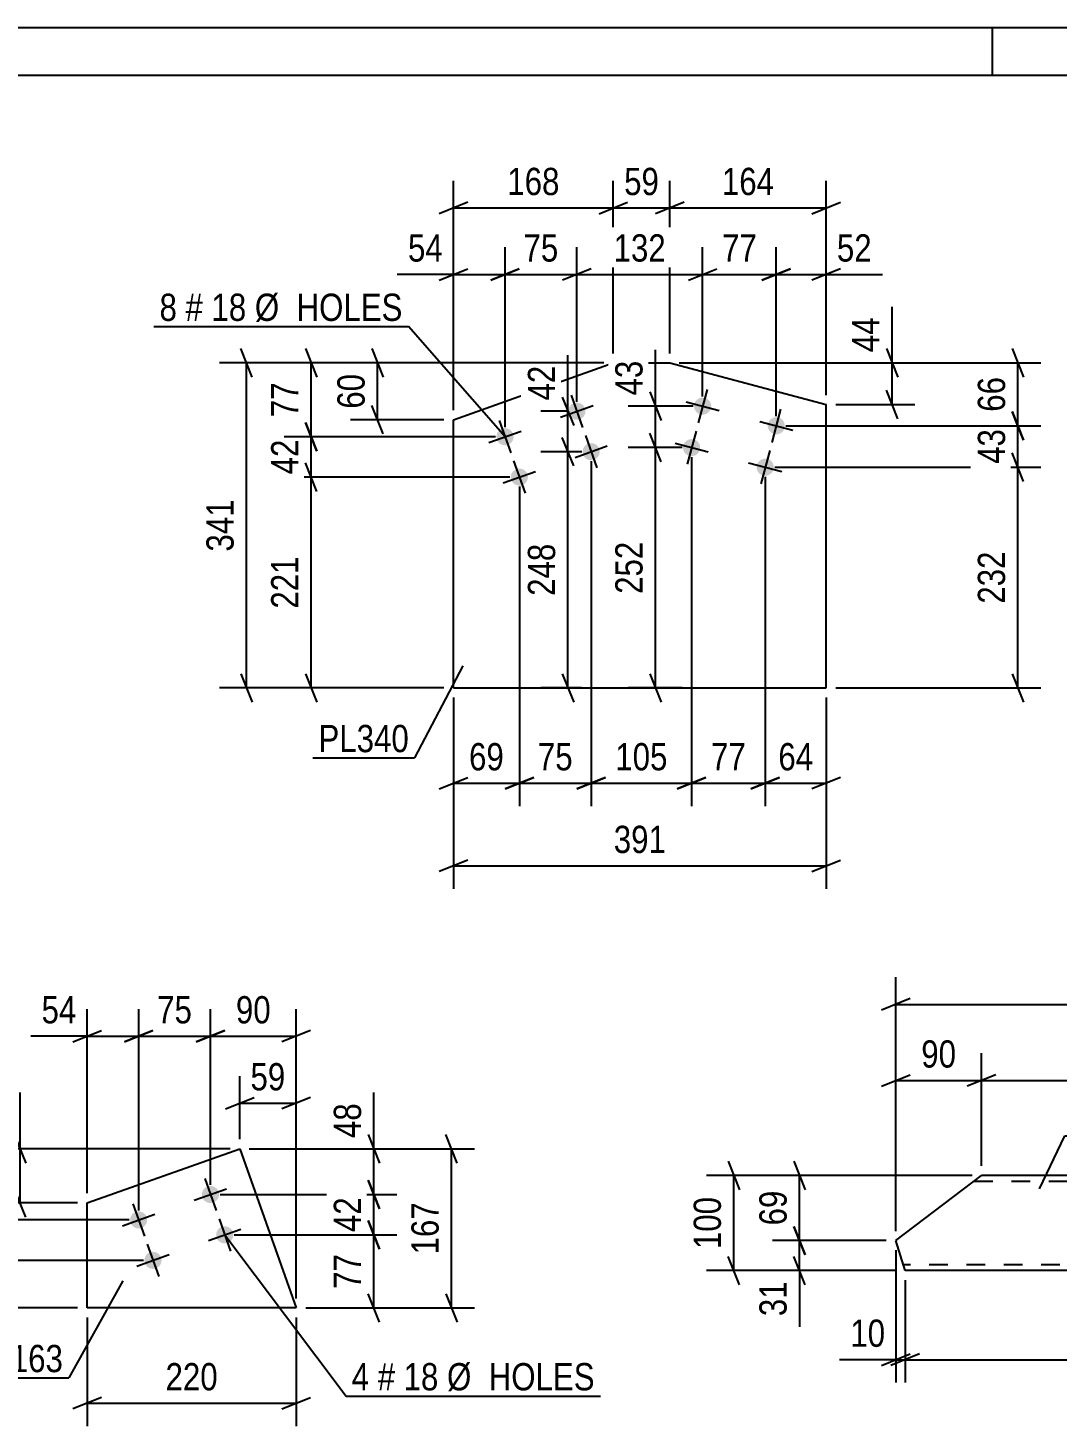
# Model space of a CAD drawing. Header units: millimetres. Extents: x 0 to 420, y 0 to 297.
# Drawn here: x 108.7 to 216.8, y 150.2 to 297 of the extents above; entities that cross this region are included whole.
import ezdxf

# ---------------------------------------------------------------- set-up
doc = ezdxf.new("R2010")
doc.units = ezdxf.units.MM
doc.linetypes.add('DXK_LINE_DOT2', pattern=[3.9198, 1.9599, -1.9599])
doc.styles.add('Arial Narrow', font='ARIALN.TTF', dxfattribs={"height": 0.2})

# ---------------------------------------------------------------- blocks, each defined once
blk = doc.blocks.new('Unknown-122569255-1133 - 8988')
at = {"color": 5, "linetype": 'Continuous'}
for p, q in [((420, 297), (0, 297)), ((210, 292), (210, 297)), ((415, 292), (5, 292))]:
    blk.add_line(p, q, dxfattribs=at)
blk = doc.blocks.new('Part-122569255-8410 - 8404')
at = {"color": 2, "linetype": 'Continuous'}
for p, q in [((199.85, 169.67), (208.84, 176.52)), ((228.84, 176.52), (208.84, 176.52)), ((256.96, 176.52), (228.94, 176.52)), ((257.94, 173.38), (256.96, 176.52)), ((248.94, 166.52), (257.94, 173.38)), ((200.83, 166.52), (199.85, 169.67)), ((228.84, 166.52), (200.83, 166.52)), ((248.94, 166.52), (228.94, 166.52))]:
    blk.add_line(p, q, dxfattribs=at)
at = {"color": 7, "linetype": 'DXK_LINE_DOT2'}
for p, q in [((208.06, 175.92), (228.84, 175.92)), ((228.94, 175.92), (257.14, 175.92)), ((228.84, 167.12), (200.64, 167.12)), ((249.73, 167.12), (228.94, 167.12))]:
    blk.add_line(p, q, dxfattribs=at)
blk = doc.blocks.new('Bolt-122569255-1710 - 1704')
at = {"linetype": 'Continuous'}
for points in [[(180.43, 257.06, -1), (178.69, 257.52, -1)], [(188.16, 255, -1), (186.42, 255.46, -1)], [(179.27, 252.71, -1), (177.53, 253.17, -1)], [(187, 250.65, -1), (185.26, 251.11, -1)]]:
    blk.add_hatch(color=1, dxfattribs=at).paths.add_polyline_path(points)
at = {"color": 1, "linetype": 'Continuous'}
for p, q in [((180.02, 259.03), (179.1, 255.55)), ((177.82, 257.75), (181.3, 256.83)), ((187.75, 256.97), (186.83, 253.49)), ((185.55, 255.69), (189.03, 254.77)), ((178.87, 254.68), (177.94, 251.2)), ((176.66, 253.4), (180.14, 252.48)), ((186.6, 252.62), (185.67, 249.14)), ((184.39, 251.35), (187.87, 250.42))]:
    blk.add_line(p, q, dxfattribs=at)
blk = doc.blocks.new('Bolt-122569255-1715 - 1704')
at = {"linetype": 'Continuous'}
for points in [[(167.2, 257.06, -1), (165.5, 256.45, -1)], [(159.66, 254.38, -1), (157.96, 253.78, -1)], [(168.7, 252.81, -1), (167.01, 252.21, -1)], [(161.16, 250.14, -1), (159.47, 249.54, -1)]]:
    blk.add_hatch(color=1, dxfattribs=at).paths.add_polyline_path(points)
at = {"color": 1, "linetype": 'Continuous'}
for p, q in [((165.75, 258.45), (166.95, 255.06)), ((164.65, 256.15), (168.05, 257.36)), ((158.21, 255.78), (159.41, 252.38)), ((157.12, 253.48), (160.51, 254.68)), ((167.25, 254.21), (168.46, 250.82)), ((166.16, 251.91), (169.55, 253.12)), ((159.71, 251.54), (160.92, 248.14)), ((158.62, 249.24), (162.01, 250.44))]:
    blk.add_line(p, q, dxfattribs=at)
blk = doc.blocks.new('Part-122569255-1730 - 1704')
at = {"color": 2, "linetype": 'Continuous'}
for p, q in [((153.4, 255.87), (170.18, 261.83)), ((170.18, 261.83), (176.11, 261.83)), ((176.11, 261.83), (192.54, 257.46)), ((192.54, 227.7), (192.54, 257.46)), ((153.4, 227.7), (153.4, 255.87)), ((153.4, 227.7), (192.54, 227.7))]:
    blk.add_line(p, q, dxfattribs=at)
blk = doc.blocks.new('Bolt-122569255-1256 - 1220')
at = {"linetype": 'Continuous'}
for points in [[(128.72, 174.82, -1), (127.03, 174.21, -1)], [(121.18, 172.14, -1), (119.49, 171.54, -1)], [(130.23, 170.58, -1), (128.53, 169.97, -1)], [(122.69, 167.9, -1), (120.99, 167.3, -1)]]:
    blk.add_hatch(color=1, dxfattribs=at).paths.add_polyline_path(points)
at = {"color": 1, "linetype": 'Continuous'}
for p, q in [((127.27, 176.21), (128.48, 172.82)), ((126.18, 173.91), (129.57, 175.12)), ((119.73, 173.54), (120.94, 170.14)), ((118.64, 171.24), (122.03, 172.44)), ((128.78, 171.97), (129.98, 168.58)), ((127.68, 169.67), (131.08, 170.88)), ((121.24, 169.3), (122.44, 165.9)), ((120.14, 167), (123.54, 168.2))]:
    blk.add_line(p, q, dxfattribs=at)
blk = doc.blocks.new('Part-122569255-1271 - 1220')
at = {"color": 2, "linetype": 'Continuous'}
for p, q in [((114.93, 173.64), (130.95, 179.32)), ((130.95, 179.32), (136.88, 162.6)), ((114.93, 162.6), (114.93, 173.64)), ((136.88, 162.6), (114.93, 162.6))]:
    blk.add_line(p, q, dxfattribs=at)
blk = doc.blocks.new('StraightDimension-122569255-8544 - 8404')
at = {"color": 7, "linetype": 'Continuous'}
for p, q in [((189.13, 178.02), (190.33, 175.02)), ((207.85, 176.52), (186.88, 176.52)), ((189.73, 169.67), (189.73, 176.52)), ((190.33, 168.17), (189.13, 171.17)), ((198.85, 169.67), (186.88, 169.67))]:
    blk.add_line(p, q, dxfattribs=at)
at = {"color": 0}
blk.add_wipeout([(188.98, 175.52), (184.78, 175.52), (184.78, 170.67), (188.98, 170.67)], dxfattribs=at)
at = {"color": 3, "style": 'Arial Narrow'}
blk.add_text('69', height=2.863, rotation=90.0002, dxfattribs=at).set_placement((188.38, 171.27))
blk = doc.blocks.new('StraightDimension-122569255-8431 - 8404')
at = {"color": 7, "linetype": 'Continuous'}
for p, q in [((208.85, 177.52), (208.85, 189.34)), ((256.96, 177.52), (256.96, 189.34)), ((210.35, 187.09), (207.35, 185.89)), ((208.85, 186.49), (256.96, 186.49)), ((255.46, 185.89), (258.46, 187.09))]:
    blk.add_line(p, q, dxfattribs=at)
at = {"color": 0}
blk.add_wipeout([(237.16, 187.24), (237.16, 191.44), (228.65, 191.44), (228.65, 187.24)], dxfattribs=at)
at = {"color": 3, "style": 'Arial Narrow'}
blk.add_text('3083', height=2.863, dxfattribs=at).set_placement((229.25, 187.84))
blk = doc.blocks.new('StraightDimension-122569255-8501 - 8404')
at = {"color": 7, "linetype": 'Continuous'}
for p, q in [((200.83, 165.52), (200.83, 154.77)), ((248.94, 165.52), (248.94, 154.77)), ((202.33, 157.77), (199.33, 156.57)), ((200.83, 157.17), (248.94, 157.17)), ((247.44, 156.57), (250.44, 157.77))]:
    blk.add_line(p, q, dxfattribs=at)
at = {"color": 0}
blk.add_wipeout([(229.14, 157.92), (229.14, 162.12), (220.63, 162.12), (220.63, 157.92)], dxfattribs=at)
at = {"color": 3, "style": 'Arial Narrow'}
blk.add_text('3083', height=2.863, dxfattribs=at).set_placement((221.23, 158.52))
blk = doc.blocks.new('StraightDimension-122569255-8473 - 8404')
at = {"color": 7, "linetype": 'Continuous'}
for p, q in [((199.85, 170.67), (199.85, 197.33)), ((257.94, 174.38), (257.94, 197.33)), ((201.35, 195.08), (198.35, 193.88)), ((199.85, 194.48), (257.94, 194.48)), ((256.44, 193.88), (259.44, 195.08))]:
    blk.add_line(p, q, dxfattribs=at)
at = {"color": 0}
blk.add_wipeout([(233.15, 195.23), (233.15, 199.43), (224.64, 199.43), (224.64, 195.23)], dxfattribs=at)
at = {"color": 3, "style": 'Arial Narrow'}
blk.add_text('3183', height=2.863, dxfattribs=at).set_placement((225.24, 195.83))
blk = doc.blocks.new('StraightDimension-122569255-8413 - 8404')
at = {"color": 7, "linetype": 'Continuous'}
for p, q in [((199.85, 170.67), (199.85, 189.34)), ((208.85, 177.52), (208.85, 189.34)), ((198.35, 185.89), (201.35, 187.09)), ((199.85, 186.49), (208.85, 186.49)), ((210.35, 187.09), (207.35, 185.89))]:
    blk.add_line(p, q, dxfattribs=at)
at = {"color": 0}
blk.add_wipeout([(206.78, 187.24), (206.78, 191.44), (201.92, 191.44), (201.92, 187.24)], dxfattribs=at)
at = {"color": 3, "style": 'Arial Narrow'}
blk.add_text('90', height=2.863, dxfattribs=at).set_placement((202.52, 187.84))
blk = doc.blocks.new('StraightDimension-122569255-8484 - 8404')
at = {"color": 7, "linetype": 'Continuous'}
for p, q in [((199.85, 168.67), (199.85, 154.77)), ((200.83, 165.52), (200.83, 154.77)), ((199.85, 157.17), (193.94, 157.17)), ((199.85, 157.17), (193.94, 157.17)), ((198.35, 156.57), (201.35, 157.77)), ((202.33, 157.77), (199.33, 156.57)), ((199.85, 157.17), (200.83, 157.17))]:
    blk.add_line(p, q, dxfattribs=at)
at = {"color": 0}
blk.add_wipeout([(199.32, 157.92), (199.32, 162.12), (194.47, 162.12), (194.47, 157.92)], dxfattribs=at)
at = {"color": 3, "style": 'Arial Narrow'}
blk.add_text('10', height=2.863, dxfattribs=at).set_placement((195.07, 158.52))
blk = doc.blocks.new('StraightDimension-122569255-8568 - 8404')
at = {"color": 7, "linetype": 'Continuous'}
for p, q in [((189.13, 171.17), (190.33, 168.17)), ((198.85, 169.67), (186.88, 169.67)), ((189.73, 166.52), (189.73, 169.67)), ((190.33, 165.02), (189.13, 168.02)), ((199.83, 166.52), (186.88, 166.52)), ((189.73, 166.52), (189.73, 160.62)), ((189.73, 166.52), (189.73, 160.62))]:
    blk.add_line(p, q, dxfattribs=at)
at = {"color": 0}
blk.add_wipeout([(188.98, 166), (184.78, 166), (184.78, 161.14), (188.98, 161.14)], dxfattribs=at)
at = {"color": 3, "style": 'Arial Narrow'}
blk.add_text('31', height=2.863, rotation=90.0002, dxfattribs=at).set_placement((188.38, 161.74))
blk = doc.blocks.new('StraightDimension-122569255-8642 - 8404')
at = {"color": 7, "linetype": 'Continuous'}
for p, q in [((182.23, 178.02), (183.43, 175.02)), ((207.85, 176.52), (179.98, 176.52)), ((182.83, 166.52), (182.83, 176.52)), ((183.43, 165.02), (182.23, 168.02)), ((199.83, 166.52), (179.98, 166.52))]:
    blk.add_line(p, q, dxfattribs=at)
at = {"color": 0}
blk.add_wipeout([(182.08, 174.86), (177.88, 174.86), (177.88, 168.18), (182.08, 168.18)], dxfattribs=at)
at = {"color": 3, "style": 'Arial Narrow'}
blk.add_text('100', height=2.863, rotation=90.0002, dxfattribs=at).set_placement((181.48, 168.78))
blk = doc.blocks.new('StraightDimension-122569255-1742 - 1704')
at = {"color": 7, "linetype": 'Continuous'}
for p, q in [((175.2, 251.44), (174, 254.44)), ((177.4, 252.94), (171.75, 252.94)), ((174.6, 227.7), (174.6, 252.94)), ((174, 229.2), (175.2, 226.2)), ((177.4, 227.7), (171.75, 227.7))]:
    blk.add_line(p, q, dxfattribs=at)
at = {"color": 0}
blk.add_wipeout([(173.85, 243.66), (169.65, 243.66), (169.65, 236.98), (173.85, 236.98)], dxfattribs=at)
at = {"color": 3, "style": 'Arial Narrow'}
blk.add_text('252', height=2.863, rotation=90.0002, dxfattribs=at).set_placement((173.25, 237.58))
blk = doc.blocks.new('StraightDimension-122569255-1790 - 1704')
at = {"color": 7, "linetype": 'Continuous'}
for p, q in [((170.18, 262.83), (170.18, 280.95)), ((176.11, 262.83), (176.11, 280.95)), ((168.68, 277.5), (171.68, 278.7)), ((170.18, 278.1), (176.11, 278.1)), ((177.61, 278.7), (174.61, 277.5))]:
    blk.add_line(p, q, dxfattribs=at)
at = {"color": 0}
blk.add_wipeout([(175.58, 278.85), (175.58, 283.05), (170.72, 283.05), (170.72, 278.85)], dxfattribs=at)
at = {"color": 3, "style": 'Arial Narrow'}
blk.add_text('59', height=2.863, dxfattribs=at).set_placement((171.32, 279.45))
blk = doc.blocks.new('StraightDimension-122569255-1908 - 1704')
at = {"color": 7, "linetype": 'Continuous'}
for p, q in [((160.32, 248.84), (160.32, 215.3)), ((153.4, 226.7), (153.4, 215.3)), ((151.9, 217.1), (154.9, 218.3)), ((153.4, 217.7), (160.32, 217.7)), ((161.82, 218.3), (158.82, 217.1))]:
    blk.add_line(p, q, dxfattribs=at)
at = {"color": 0}
blk.add_wipeout([(159.29, 218.45), (159.29, 222.65), (154.43, 222.65), (154.43, 218.45)], dxfattribs=at)
at = {"color": 3, "style": 'Arial Narrow'}
blk.add_text('69', height=2.863, dxfattribs=at).set_placement((155.03, 219.05))
blk = doc.blocks.new('StraightDimension-122569255-1844 - 1704')
at = {"color": 7, "linetype": 'Continuous'}
for p, q in [((158.81, 255.08), (158.81, 273.97)), ((166.35, 257.75), (166.35, 273.97)), ((157.31, 270.52), (160.31, 271.72)), ((167.85, 271.72), (164.85, 270.52)), ((158.81, 271.12), (166.35, 271.12))]:
    blk.add_line(p, q, dxfattribs=at)
at = {"color": 0}
blk.add_wipeout([(165.01, 271.87), (165.01, 276.07), (160.15, 276.07), (160.15, 271.87)], dxfattribs=at)
at = {"color": 3, "style": 'Arial Narrow'}
blk.add_text('75', height=2.863, dxfattribs=at).set_placement((160.75, 272.47))
blk = doc.blocks.new('StraightDimension-122569255-1756 - 1704')
at = {"color": 7, "linetype": 'Continuous'}
for p, q in [((166.02, 251.01), (164.82, 254.01)), ((166.86, 252.51), (162.57, 252.51)), ((165.42, 227.7), (165.42, 252.51)), ((164.82, 229.2), (166.02, 226.2)), ((166.85, 227.7), (162.57, 227.7))]:
    blk.add_line(p, q, dxfattribs=at)
at = {"color": 0}
blk.add_wipeout([(164.67, 243.45), (160.47, 243.45), (160.47, 236.77), (164.67, 236.77)], dxfattribs=at)
at = {"color": 3, "style": 'Arial Narrow'}
blk.add_text('248', height=2.863, rotation=90.0002, dxfattribs=at).set_placement((164.07, 237.37))
blk = doc.blocks.new('StraightDimension-122569255-1732 - 1704')
at = {"color": 7, "linetype": 'Continuous'}
for p, q in [((174.6, 257.29), (174.6, 263.19)), ((174.6, 257.29), (174.6, 263.19)), ((174, 258.79), (175.2, 255.79)), ((178.56, 257.29), (171.75, 257.29)), ((174.6, 252.94), (174.6, 257.29)), ((175.2, 251.44), (174, 254.44)), ((177.4, 252.94), (171.75, 252.94))]:
    blk.add_line(p, q, dxfattribs=at)
at = {"color": 0}
blk.add_wipeout([(173.85, 262.67), (169.65, 262.67), (169.65, 257.81), (173.85, 257.81)], dxfattribs=at)
at = {"color": 3, "style": 'Arial Narrow'}
blk.add_text('43', height=2.863, rotation=90.0002, dxfattribs=at).set_placement((173.25, 258.41))
blk = doc.blocks.new('StraightDimension-122569255-1769 - 1704')
at = {"color": 7, "linetype": 'Continuous'}
for p, q in [((165.42, 256.75), (165.42, 262.66)), ((165.42, 256.75), (165.42, 262.66)), ((164.82, 258.25), (166.02, 255.25)), ((165.35, 256.75), (162.57, 256.75)), ((165.42, 252.51), (165.42, 256.75)), ((166.02, 251.01), (164.82, 254.01)), ((166.86, 252.51), (162.57, 252.51))]:
    blk.add_line(p, q, dxfattribs=at)
at = {"color": 0}
blk.add_wipeout([(164.67, 262.14), (160.47, 262.14), (160.47, 257.28), (164.67, 257.28)], dxfattribs=at)
at = {"color": 3, "style": 'Arial Narrow'}
blk.add_text('42', height=2.863, rotation=90.0002, dxfattribs=at).set_placement((164.07, 257.88))
blk = doc.blocks.new('StraightDimension-122569255-1780 - 1704')
at = {"color": 7, "linetype": 'Continuous'}
for p, q in [((176.11, 262.83), (176.11, 280.95)), ((192.54, 258.46), (192.54, 280.95)), ((177.61, 278.7), (174.61, 277.5)), ((176.11, 278.1), (192.54, 278.1)), ((191.04, 277.5), (194.04, 278.7))]:
    blk.add_line(p, q, dxfattribs=at)
at = {"color": 0}
blk.add_wipeout([(187.67, 278.85), (187.67, 283.05), (180.98, 283.05), (180.98, 278.85)], dxfattribs=at)
at = {"color": 3, "style": 'Arial Narrow'}
blk.add_text('164', height=2.863, dxfattribs=at).set_placement((181.58, 279.45))
blk = doc.blocks.new('StraightDimension-122569255-1864 - 1704')
at = {"color": 7, "linetype": 'Continuous'}
for p, q in [((179.56, 258.29), (179.56, 273.97)), ((187.29, 256.23), (187.29, 273.97)), ((178.06, 270.52), (181.06, 271.72)), ((188.79, 271.72), (185.79, 270.52)), ((179.56, 271.12), (187.29, 271.12))]:
    blk.add_line(p, q, dxfattribs=at)
at = {"color": 0}
blk.add_wipeout([(185.85, 271.87), (185.85, 276.07), (181, 276.07), (181, 271.87)], dxfattribs=at)
at = {"color": 3, "style": 'Arial Narrow'}
blk.add_text('77', height=2.863, dxfattribs=at).set_placement((181.6, 272.47))
blk = doc.blocks.new('StraightDimension-122569255-1800 - 1704')
at = {"color": 7, "linetype": 'Continuous'}
for p, q in [((153.4, 256.87), (153.4, 280.95)), ((170.18, 262.83), (170.18, 280.95)), ((154.9, 278.7), (151.9, 277.5)), ((153.4, 278.1), (170.18, 278.1)), ((168.68, 277.5), (171.68, 278.7))]:
    blk.add_line(p, q, dxfattribs=at)
at = {"color": 0}
blk.add_wipeout([(165.13, 278.85), (165.13, 283.05), (158.45, 283.05), (158.45, 278.85)], dxfattribs=at)
at = {"color": 3, "style": 'Arial Narrow'}
blk.add_text('168', height=2.863, dxfattribs=at).set_placement((159.05, 279.45))
blk = doc.blocks.new('StraightDimension-122569255-1811 - 1704')
at = {"color": 7, "linetype": 'Continuous'}
for p, q in [((153.4, 226.7), (153.4, 206.62)), ((192.54, 226.7), (192.54, 206.62)), ((154.9, 209.62), (151.9, 208.42)), ((153.4, 209.02), (192.54, 209.02)), ((191.04, 208.42), (194.04, 209.62))]:
    blk.add_line(p, q, dxfattribs=at)
at = {"color": 0}
blk.add_wipeout([(176.31, 209.77), (176.31, 213.97), (169.63, 213.97), (169.63, 209.77)], dxfattribs=at)
at = {"color": 3, "style": 'Arial Narrow'}
blk.add_text('391', height=2.863, dxfattribs=at).set_placement((170.23, 210.37))
blk = doc.blocks.new('StraightDimension-122569255-1816 - 1704')
at = {"color": 7, "linetype": 'Continuous'}
for p, q in [((199.46, 261.83), (199.46, 267.73)), ((199.46, 261.83), (199.46, 267.73)), ((198.86, 263.33), (200.06, 260.33)), ((177.11, 261.83), (201.86, 261.83)), ((199.46, 257.46), (199.46, 261.83)), ((200.06, 255.96), (198.86, 258.96)), ((193.54, 257.46), (201.86, 257.46))]:
    blk.add_line(p, q, dxfattribs=at)
at = {"color": 0}
blk.add_wipeout([(198.71, 267.21), (194.51, 267.21), (194.51, 262.35), (198.71, 262.35)], dxfattribs=at)
at = {"color": 3, "style": 'Arial Narrow'}
blk.add_text('44', height=2.863, rotation=90.0002, dxfattribs=at).set_placement((198.11, 262.95))
blk = doc.blocks.new('StraightDimension-122569255-1825 - 1704')
at = {"color": 7, "linetype": 'Continuous'}
for p, q in [((144.82, 263.33), (146.02, 260.33)), ((169.18, 261.83), (142.57, 261.83)), ((145.42, 255.87), (145.42, 261.83)), ((146.02, 254.37), (144.82, 257.37)), ((152.4, 255.87), (142.57, 255.87))]:
    blk.add_line(p, q, dxfattribs=at)
at = {"color": 0}
blk.add_wipeout([(144.67, 261.28), (140.47, 261.28), (140.47, 256.42), (144.67, 256.42)], dxfattribs=at)
at = {"color": 3, "style": 'Arial Narrow'}
blk.add_text('60', height=2.863, rotation=90.0002, dxfattribs=at).set_placement((144.07, 257.02))
blk = doc.blocks.new('StraightDimension-122569255-1834 - 1704')
at = {"color": 7, "linetype": 'Continuous'}
for p, q in [((153.4, 256.87), (153.4, 273.97)), ((158.81, 255.08), (158.81, 273.97)), ((151.9, 270.52), (154.9, 271.72)), ((160.31, 271.72), (157.31, 270.52)), ((153.4, 271.12), (147.49, 271.12)), ((153.4, 271.12), (147.49, 271.12)), ((153.4, 271.12), (158.81, 271.12))]:
    blk.add_line(p, q, dxfattribs=at)
at = {"color": 0}
blk.add_wipeout([(152.88, 271.87), (152.88, 276.07), (148.02, 276.07), (148.02, 271.87)], dxfattribs=at)
at = {"color": 3, "style": 'Arial Narrow'}
blk.add_text('54', height=2.863, dxfattribs=at).set_placement((148.62, 272.47))
blk = doc.blocks.new('StraightDimension-122569255-1854 - 1704')
at = {"color": 7, "linetype": 'Continuous'}
for p, q in [((166.35, 257.75), (166.35, 273.97)), ((179.56, 258.29), (179.56, 273.97)), ((167.85, 271.72), (164.85, 270.52)), ((178.06, 270.52), (181.06, 271.72)), ((166.35, 271.12), (179.56, 271.12))]:
    blk.add_line(p, q, dxfattribs=at)
at = {"color": 0}
blk.add_wipeout([(176.3, 271.87), (176.3, 276.07), (169.61, 276.07), (169.61, 271.87)], dxfattribs=at)
at = {"color": 3, "style": 'Arial Narrow'}
blk.add_text('132', height=2.863, dxfattribs=at).set_placement((170.21, 272.47))
blk = doc.blocks.new('StraightDimension-122569255-1938 - 1704')
at = {"color": 7, "linetype": 'Continuous'}
for p, q in [((186.13, 249.88), (186.13, 215.3)), ((192.54, 226.7), (192.54, 215.3)), ((184.63, 217.1), (187.63, 218.3)), ((186.13, 217.7), (192.54, 217.7)), ((194.04, 218.3), (191.04, 217.1))]:
    blk.add_line(p, q, dxfattribs=at)
at = {"color": 0}
blk.add_wipeout([(191.77, 218.45), (191.77, 222.65), (186.91, 222.65), (186.91, 218.45)], dxfattribs=at)
at = {"color": 3, "style": 'Arial Narrow'}
blk.add_text('64', height=2.863, dxfattribs=at).set_placement((187.51, 219.05))
blk = doc.blocks.new('StraightDimension-122569255-1874 - 1704')
at = {"color": 7, "linetype": 'Continuous'}
for p, q in [((187.29, 256.23), (187.29, 273.97)), ((192.54, 258.46), (192.54, 273.97)), ((185.79, 270.52), (188.79, 271.72)), ((194.04, 271.72), (191.04, 270.52)), ((187.29, 271.12), (192.54, 271.12)), ((192.54, 271.12), (198.45, 271.12)), ((192.54, 271.12), (198.45, 271.12))]:
    blk.add_line(p, q, dxfattribs=at)
at = {"color": 0}
blk.add_wipeout([(197.92, 271.87), (197.92, 276.07), (193.06, 276.07), (193.06, 271.87)], dxfattribs=at)
at = {"color": 3, "style": 'Arial Narrow'}
blk.add_text('52', height=2.863, dxfattribs=at).set_placement((193.66, 272.47))
blk = doc.blocks.new('StraightDimension-122569255-1885 - 1704')
at = {"color": 7, "linetype": 'Continuous'}
for p, q in [((139.06, 248.34), (137.86, 251.34)), ((159.32, 249.84), (135.61, 249.84)), ((138.46, 227.7), (138.46, 249.84)), ((137.86, 229.2), (139.06, 226.2)), ((152.4, 227.7), (135.61, 227.7))]:
    blk.add_line(p, q, dxfattribs=at)
at = {"color": 0}
blk.add_wipeout([(137.71, 242.11), (133.51, 242.11), (133.51, 235.43), (137.71, 235.43)], dxfattribs=at)
at = {"color": 3, "style": 'Arial Narrow'}
blk.add_text('221', height=2.863, rotation=90.0002, dxfattribs=at).set_placement((137.11, 236.03))
blk = doc.blocks.new('StraightDimension-122569255-1891 - 1704')
at = {"color": 7, "linetype": 'Continuous'}
for p, q in [((137.86, 255.58), (139.06, 252.58)), ((157.81, 254.08), (135.61, 254.08)), ((138.46, 249.84), (138.46, 254.08)), ((139.06, 248.34), (137.86, 251.34)), ((159.32, 249.84), (135.61, 249.84))]:
    blk.add_line(p, q, dxfattribs=at)
at = {"color": 0}
blk.add_wipeout([(137.71, 254.39), (133.51, 254.39), (133.51, 249.53), (137.71, 249.53)], dxfattribs=at)
at = {"color": 3, "style": 'Arial Narrow'}
blk.add_text('42', height=2.863, rotation=90.0002, dxfattribs=at).set_placement((137.11, 250.13))
blk = doc.blocks.new('StraightDimension-122569255-1899 - 1704')
at = {"color": 7, "linetype": 'Continuous'}
for p, q in [((137.86, 263.33), (139.06, 260.33)), ((169.18, 261.83), (135.61, 261.83)), ((138.46, 254.08), (138.46, 261.83)), ((139.06, 252.58), (137.86, 255.58)), ((157.81, 254.08), (135.61, 254.08))]:
    blk.add_line(p, q, dxfattribs=at)
at = {"color": 0}
blk.add_wipeout([(137.71, 260.38), (133.51, 260.38), (133.51, 255.53), (137.71, 255.53)], dxfattribs=at)
at = {"color": 3, "style": 'Arial Narrow'}
blk.add_text('77', height=2.863, rotation=90.0002, dxfattribs=at).set_placement((137.11, 256.13))
blk = doc.blocks.new('StraightDimension-122569255-1914 - 1704')
at = {"color": 7, "linetype": 'Continuous'}
for p, q in [((167.86, 251.51), (167.86, 215.3)), ((160.32, 248.84), (160.32, 215.3)), ((158.82, 217.1), (161.82, 218.3)), ((160.32, 217.7), (167.86, 217.7)), ((169.36, 218.3), (166.36, 217.1))]:
    blk.add_line(p, q, dxfattribs=at)
at = {"color": 0}
blk.add_wipeout([(166.51, 218.45), (166.51, 222.65), (161.66, 222.65), (161.66, 218.45)], dxfattribs=at)
at = {"color": 3, "style": 'Arial Narrow'}
blk.add_text('75', height=2.863, dxfattribs=at).set_placement((162.26, 219.05))
blk = doc.blocks.new('StraightDimension-122569255-1922 - 1704')
at = {"color": 7, "linetype": 'Continuous'}
for p, q in [((167.86, 251.51), (167.86, 215.3)), ((178.4, 251.94), (178.4, 215.3)), ((166.36, 217.1), (169.36, 218.3)), ((167.86, 217.7), (178.4, 217.7)), ((179.9, 218.3), (176.9, 217.1))]:
    blk.add_line(p, q, dxfattribs=at)
at = {"color": 0}
blk.add_wipeout([(176.47, 218.45), (176.47, 222.65), (169.79, 222.65), (169.79, 218.45)], dxfattribs=at)
at = {"color": 3, "style": 'Arial Narrow'}
blk.add_text('105', height=2.863, dxfattribs=at).set_placement((170.39, 219.05))
blk = doc.blocks.new('StraightDimension-122569255-1930 - 1704')
at = {"color": 7, "linetype": 'Continuous'}
for p, q in [((178.4, 251.94), (178.4, 215.3)), ((186.13, 249.88), (186.13, 215.3)), ((176.9, 217.1), (179.9, 218.3)), ((178.4, 217.7), (186.13, 217.7)), ((187.63, 218.3), (184.63, 217.1))]:
    blk.add_line(p, q, dxfattribs=at)
at = {"color": 0}
blk.add_wipeout([(184.7, 218.45), (184.7, 222.65), (179.84, 222.65), (179.84, 218.45)], dxfattribs=at)
at = {"color": 3, "style": 'Arial Narrow'}
blk.add_text('77', height=2.863, dxfattribs=at).set_placement((180.44, 219.05))
blk = doc.blocks.new('StraightDimension-122569255-1945 - 1704')
at = {"color": 7, "linetype": 'Continuous'}
for p, q in [((132.26, 260.33), (131.06, 263.33)), ((169.18, 261.83), (128.81, 261.83)), ((131.66, 227.7), (131.66, 261.83)), ((131.06, 229.2), (132.26, 226.2)), ((152.4, 227.7), (128.81, 227.7))]:
    blk.add_line(p, q, dxfattribs=at)
at = {"color": 0}
blk.add_wipeout([(130.91, 248.11), (126.71, 248.11), (126.71, 241.42), (130.91, 241.42)], dxfattribs=at)
at = {"color": 3, "style": 'Arial Narrow'}
blk.add_text('341', height=2.863, rotation=90.0002, dxfattribs=at).set_placement((130.31, 242.02))
blk = doc.blocks.new('StraightDimension-122569255-1952 - 1704')
at = {"color": 7, "linetype": 'Continuous'}
for p, q in [((213.27, 249.38), (212.07, 252.38)), ((187.13, 250.88), (215.07, 250.88)), ((212.67, 227.7), (212.67, 250.88)), ((212.07, 229.2), (213.27, 226.2)), ((193.54, 227.7), (215.07, 227.7))]:
    blk.add_line(p, q, dxfattribs=at)
at = {"color": 0}
blk.add_wipeout([(211.92, 242.63), (207.72, 242.63), (207.72, 235.95), (211.92, 235.95)], dxfattribs=at)
at = {"color": 3, "style": 'Arial Narrow'}
blk.add_text('232', height=2.863, rotation=90.0002, dxfattribs=at).set_placement((211.32, 236.55))
blk = doc.blocks.new('StraightDimension-122569255-1958 - 1704')
at = {"color": 7, "linetype": 'Continuous'}
for p, q in [((212.07, 256.73), (213.27, 253.73)), ((188.29, 255.23), (215.07, 255.23)), ((212.67, 250.88), (212.67, 255.23)), ((213.27, 249.38), (212.07, 252.38)), ((187.13, 250.88), (215.07, 250.88))]:
    blk.add_line(p, q, dxfattribs=at)
at = {"color": 0}
blk.add_wipeout([(211.92, 255.49), (207.72, 255.49), (207.72, 250.63), (211.92, 250.63)], dxfattribs=at)
at = {"color": 3, "style": 'Arial Narrow'}
blk.add_text('43', height=2.863, rotation=90.0002, dxfattribs=at).set_placement((211.32, 251.23))
blk = doc.blocks.new('StraightDimension-122569255-1966 - 1704')
at = {"color": 7, "linetype": 'Continuous'}
for p, q in [((212.07, 263.33), (213.27, 260.33)), ((177.11, 261.83), (215.07, 261.83)), ((212.67, 255.23), (212.67, 261.83)), ((213.27, 253.73), (212.07, 256.73)), ((188.29, 255.23), (215.07, 255.23))]:
    blk.add_line(p, q, dxfattribs=at)
at = {"color": 0}
blk.add_wipeout([(211.92, 260.96), (207.72, 260.96), (207.72, 256.1), (211.92, 256.1)], dxfattribs=at)
at = {"color": 3, "style": 'Arial Narrow'}
blk.add_text('66', height=2.863, rotation=90.0002, dxfattribs=at).set_placement((211.32, 256.7))
blk = doc.blocks.new('StraightDimension-122569255-1285 - 1220')
at = {"color": 7, "linetype": 'Continuous'}
for p, q in [((145.04, 179.32), (145.04, 185.22)), ((145.04, 179.32), (145.04, 185.22)), ((144.44, 180.82), (145.64, 177.82)), ((131.95, 179.32), (147.44, 179.32)), ((145.04, 174.52), (145.04, 179.32)), ((145.64, 173.02), (144.44, 176.02)), ((128.88, 174.52), (147.44, 174.52))]:
    blk.add_line(p, q, dxfattribs=at)
at = {"color": 0}
blk.add_wipeout([(144.29, 184.7), (140.09, 184.7), (140.09, 179.84), (144.29, 179.84)], dxfattribs=at)
at = {"color": 3, "style": 'Arial Narrow'}
blk.add_text('48', height=2.863, rotation=90.0002, dxfattribs=at).set_placement((143.69, 180.44))
blk = doc.blocks.new('StraightDimension-122569255-1364 - 1220')
at = {"color": 7, "linetype": 'Continuous'}
for p, q in [((153.79, 177.82), (152.59, 180.82)), ((131.95, 179.32), (155.59, 179.32)), ((153.19, 162.6), (153.19, 179.32)), ((152.59, 164.1), (153.79, 161.1)), ((137.88, 162.6), (155.59, 162.6))]:
    blk.add_line(p, q, dxfattribs=at)
at = {"color": 0}
blk.add_wipeout([(152.44, 174.3), (148.24, 174.3), (148.24, 167.62), (152.44, 167.62)], dxfattribs=at)
at = {"color": 3, "style": 'Arial Narrow'}
blk.add_text('167', height=2.863, rotation=90.0002, dxfattribs=at).set_placement((151.84, 168.22))
blk = doc.blocks.new('StraightDimension-122569255-1300 - 1220')
at = {"color": 7, "linetype": 'Continuous'}
for p, q in [((144.44, 176.02), (145.64, 173.02)), ((128.88, 174.52), (147.44, 174.52)), ((145.04, 170.27), (145.04, 174.52)), ((145.64, 168.77), (144.44, 171.77)), ((130.38, 170.27), (147.44, 170.27))]:
    blk.add_line(p, q, dxfattribs=at)
at = {"color": 0}
blk.add_wipeout([(144.29, 174.82), (140.09, 174.82), (140.09, 169.97), (144.29, 169.97)], dxfattribs=at)
at = {"color": 3, "style": 'Arial Narrow'}
blk.add_text('42', height=2.863, rotation=90.0002, dxfattribs=at).set_placement((143.69, 170.57))
blk = doc.blocks.new('StraightDimension-122569255-1380 - 1220')
at = {"color": 7, "linetype": 'Continuous'}
for p, q in [((114.93, 161.6), (114.93, 150.2)), ((136.88, 161.6), (136.88, 150.2)), ((116.43, 153.2), (113.43, 152)), ((135.38, 152), (138.38, 153.2)), ((114.93, 152.6), (136.88, 152.6))]:
    blk.add_line(p, q, dxfattribs=at)
at = {"color": 0}
blk.add_wipeout([(129.24, 153.35), (129.24, 157.55), (122.56, 157.55), (122.56, 153.35)], dxfattribs=at)
at = {"color": 3, "style": 'Arial Narrow'}
blk.add_text('220', height=2.863, dxfattribs=at).set_placement((123.16, 153.95))
blk = doc.blocks.new('StraightDimension-122569255-1273 - 1220')
at = {"color": 7, "linetype": 'Continuous'}
for p, q in [((144.44, 171.77), (145.64, 168.77)), ((130.38, 170.27), (147.44, 170.27)), ((145.04, 162.6), (145.04, 170.27)), ((145.64, 161.1), (144.44, 164.1)), ((137.88, 162.6), (147.44, 162.6))]:
    blk.add_line(p, q, dxfattribs=at)
at = {"color": 0}
blk.add_wipeout([(144.29, 168.87), (140.09, 168.87), (140.09, 164.01), (144.29, 164.01)], dxfattribs=at)
at = {"color": 3, "style": 'Arial Narrow'}
blk.add_text('77', height=2.863, rotation=90.0002, dxfattribs=at).set_placement((143.69, 164.61))
blk = doc.blocks.new('StraightDimension-122569255-1310 - 1220')
at = {"color": 7, "linetype": 'Continuous'}
for p, q in [((98.17, 169.1), (99.37, 166.1)), ((120.84, 167.6), (95.92, 167.6)), ((98.77, 162.6), (98.77, 167.6)), ((99.37, 161.1), (98.17, 164.1)), ((113.93, 162.6), (95.92, 162.6)), ((98.77, 162.6), (98.77, 156.7)), ((98.77, 162.6), (98.77, 156.7))]:
    blk.add_line(p, q, dxfattribs=at)
at = {"color": 0}
blk.add_wipeout([(98.02, 162.08), (93.82, 162.08), (93.82, 157.22), (98.02, 157.22)], dxfattribs=at)
at = {"color": 3, "style": 'Arial Narrow'}
blk.add_text('50', height=2.863, rotation=90.0002, dxfattribs=at).set_placement((97.42, 157.82))
blk = doc.blocks.new('StraightDimension-122569255-1317 - 1220')
at = {"color": 7, "linetype": 'Continuous'}
for p, q in [((98.17, 173.34), (99.37, 170.34)), ((119.34, 171.84), (95.92, 171.84)), ((98.77, 167.6), (98.77, 171.84)), ((99.37, 166.1), (98.17, 169.1)), ((120.84, 167.6), (95.92, 167.6))]:
    blk.add_line(p, q, dxfattribs=at)
at = {"color": 0}
blk.add_wipeout([(98.02, 172.15), (93.82, 172.15), (93.82, 167.29), (98.02, 167.29)], dxfattribs=at)
at = {"color": 3, "style": 'Arial Narrow'}
blk.add_text('42', height=2.863, rotation=90.0002, dxfattribs=at).set_placement((97.42, 167.89))
blk = doc.blocks.new('StraightDimension-122569255-1325 - 1220')
at = {"color": 7, "linetype": 'Continuous'}
for p, q in [((98.17, 180.82), (99.37, 177.82)), ((129.95, 179.32), (95.92, 179.32)), ((98.77, 171.84), (98.77, 179.32)), ((99.37, 170.34), (98.17, 173.34)), ((119.34, 171.84), (95.92, 171.84))]:
    blk.add_line(p, q, dxfattribs=at)
at = {"color": 0}
blk.add_wipeout([(98.02, 178.01), (93.82, 178.01), (93.82, 173.15), (98.02, 173.15)], dxfattribs=at)
at = {"color": 3, "style": 'Arial Narrow'}
blk.add_text('75', height=2.863, rotation=90.0002, dxfattribs=at).set_placement((97.42, 173.75))
blk = doc.blocks.new('StraightDimension-122569255-1334 - 1220')
at = {"color": 7, "linetype": 'Continuous'}
for p, q in [((114.93, 174.64), (114.93, 193.98)), ((120.34, 172.84), (120.34, 193.98)), ((114.93, 191.13), (109.02, 191.13)), ((114.93, 191.13), (109.02, 191.13)), ((113.43, 190.53), (116.43, 191.73)), ((114.93, 191.13), (120.34, 191.13)), ((121.84, 191.73), (118.84, 190.53))]:
    blk.add_line(p, q, dxfattribs=at)
at = {"color": 0}
blk.add_wipeout([(114.4, 191.88), (114.4, 196.08), (109.54, 196.08), (109.54, 191.88)], dxfattribs=at)
at = {"color": 3, "style": 'Arial Narrow'}
blk.add_text('54', height=2.863, dxfattribs=at).set_placement((110.14, 192.48))
blk = doc.blocks.new('StraightDimension-122569255-1345 - 1220')
at = {"color": 7, "linetype": 'Continuous'}
for p, q in [((120.34, 172.84), (120.34, 193.98)), ((127.88, 175.52), (127.88, 193.98)), ((118.84, 190.53), (121.84, 191.73)), ((120.34, 191.13), (127.88, 191.13)), ((129.38, 191.73), (126.38, 190.53))]:
    blk.add_line(p, q, dxfattribs=at)
at = {"color": 0}
blk.add_wipeout([(126.53, 191.88), (126.53, 196.08), (121.68, 196.08), (121.68, 191.88)], dxfattribs=at)
at = {"color": 3, "style": 'Arial Narrow'}
blk.add_text('75', height=2.863, dxfattribs=at).set_placement((122.28, 192.48))
blk = doc.blocks.new('StraightDimension-122569255-1355 - 1220')
at = {"color": 7, "linetype": 'Continuous'}
for p, q in [((127.88, 175.52), (127.88, 193.98)), ((136.88, 163.6), (136.88, 193.98)), ((126.38, 190.53), (129.38, 191.73)), ((127.88, 191.13), (136.88, 191.13)), ((138.38, 191.73), (135.38, 190.53))]:
    blk.add_line(p, q, dxfattribs=at)
at = {"color": 0}
blk.add_wipeout([(134.8, 191.88), (134.8, 196.08), (129.95, 196.08), (129.95, 191.88)], dxfattribs=at)
at = {"color": 3, "style": 'Arial Narrow'}
blk.add_text('90', height=2.863, dxfattribs=at).set_placement((130.55, 192.48))
blk = doc.blocks.new('StraightDimension-122569255-1371 - 1220')
at = {"color": 7, "linetype": 'Continuous'}
for p, q in [((107.88, 179.32), (107.88, 185.22)), ((107.88, 179.32), (107.88, 185.22)), ((107.28, 180.82), (108.48, 177.82)), ((129.95, 179.32), (105.03, 179.32)), ((107.88, 173.64), (107.88, 179.32)), ((108.48, 172.14), (107.28, 175.14)), ((113.93, 173.64), (105.03, 173.64))]:
    blk.add_line(p, q, dxfattribs=at)
at = {"color": 0}
blk.add_wipeout([(107.13, 184.7), (102.93, 184.7), (102.93, 179.84), (107.13, 179.84)], dxfattribs=at)
at = {"color": 3, "style": 'Arial Narrow'}
blk.add_text('57', height=2.863, rotation=90.0002, dxfattribs=at).set_placement((106.53, 180.44))
blk = doc.blocks.new('StraightDimension-122569255-1385 - 1220')
at = {"color": 7, "linetype": 'Continuous'}
for p, q in [((130.95, 180.32), (130.95, 186.95)), ((136.88, 163.6), (136.88, 186.95)), ((129.45, 183.5), (132.45, 184.7)), ((130.95, 184.1), (136.88, 184.1)), ((138.38, 184.7), (135.38, 183.5))]:
    blk.add_line(p, q, dxfattribs=at)
at = {"color": 0}
blk.add_wipeout([(136.34, 184.85), (136.34, 189.05), (131.48, 189.05), (131.48, 184.85)], dxfattribs=at)
at = {"color": 3, "style": 'Arial Narrow'}
blk.add_text('59', height=2.863, dxfattribs=at).set_placement((132.08, 185.45))
blk = doc.blocks.new('Mark-122569255-8406 - 8404')
at = {"color": 0}
blk.add_wipeout([(226.4, 181.26), (226.4, 184.26), (218.18, 184.26), (218.18, 181.26)], dxfattribs=at)
blk.add_wipeout([(226.4, 181.26), (226.4, 184.26), (218.18, 184.26), (218.18, 181.26)], dxfattribs=at)
at = {"color": 30, "linetype": 'Continuous'}
for p, q in [((214.95, 175.12), (217.58, 180.66)), ((217.58, 180.66), (227, 180.66))]:
    blk.add_line(p, q, dxfattribs=at)
at = {"color": 3, "style": 'Arial Narrow'}
blk.add_text('M221', height=2.863, dxfattribs=at).set_placement((218.18, 181.26))
blk = doc.blocks.new('Mark-122569255-1726 - 1704')
at = {"color": 0}
blk.add_wipeout([(148.72, 220.96), (148.72, 223.96), (139.22, 223.96), (139.22, 220.96)], dxfattribs=at)
blk.add_wipeout([(148.72, 220.96), (148.72, 223.96), (139.22, 223.96), (139.22, 220.96)], dxfattribs=at)
at = {"color": 30, "linetype": 'Continuous'}
for p in [(154.38, 230.02), (138.62, 220.36)]:
    blk.add_line(p, (149.32, 220.36), dxfattribs=at)
at = {"color": 3, "style": 'Arial Narrow'}
blk.add_text('PL340', height=2.863, dxfattribs=at).set_placement((139.22, 220.96))
blk = doc.blocks.new('MarkSet-122569255-1974 - 1704')
at = {"color": 0}
for points in [[(124.35, 266.24), (124.35, 269.24), (122.53, 269.24), (122.53, 266.24)], [(127.08, 266.24), (127.08, 269.24), (125.25, 269.24), (125.25, 266.24)], [(131.64, 266.24), (131.64, 269.24), (127.98, 269.24), (127.98, 266.24)], [(148.07, 266.24), (148.07, 269.24), (132.54, 269.24), (132.54, 266.24)]]:
    blk.add_wipeout(points, dxfattribs=at)
for points in [[(124.35, 266.24), (124.35, 269.24), (122.53, 269.24), (122.53, 266.24)], [(127.08, 266.24), (127.08, 269.24), (125.25, 269.24), (125.25, 266.24)], [(131.64, 266.24), (131.64, 269.24), (127.98, 269.24), (127.98, 266.24)], [(148.07, 266.24), (148.07, 269.24), (132.54, 269.24), (132.54, 266.24)]]:
    blk.add_wipeout(points, dxfattribs=at)
at = {"color": 7, "linetype": 'Continuous'}
for p in [(121.93, 265.64), (158.81, 254.08)]:
    blk.add_line(p, (148.67, 265.64), dxfattribs=at)
at = {"color": 3, "style": 'Arial Narrow'}
for s, height, p in [('8', 2.86, (122.53, 266.24)), ('#', 2.86, (125.25, 266.24)), ('18', 2.863, (127.98, 266.24)), ('Ø  HOLES', 2.863, (132.54, 266.24))]:
    blk.add_text(s, height=height, dxfattribs=at).set_placement(p)
blk = doc.blocks.new('Mark-122569255-1267 - 1220')
at = {"color": 0}
blk.add_wipeout([(112.4, 155.86), (112.4, 158.86), (102.9, 158.86), (102.9, 155.86)], dxfattribs=at)
blk.add_wipeout([(112.4, 155.86), (112.4, 158.86), (102.9, 158.86), (102.9, 155.86)], dxfattribs=at)
at = {"color": 30, "linetype": 'Continuous'}
for p in [(118.67, 165.45), (102.3, 155.26)]:
    blk.add_line(p, (113, 155.26), dxfattribs=at)
at = {"color": 3, "style": 'Arial Narrow'}
blk.add_text('PL163', height=2.863, dxfattribs=at).set_placement((102.9, 155.86))
blk = doc.blocks.new('Mark-122569255-1251 - 1220')
at = {"color": 0}
for points in [[(144.54, 153.95), (144.54, 156.95), (142.71, 156.95), (142.71, 153.95)], [(147.26, 153.95), (147.26, 156.95), (145.44, 156.95), (145.44, 153.95)], [(151.82, 153.95), (151.82, 156.95), (148.16, 156.95), (148.16, 153.95)], [(168.25, 153.95), (168.25, 156.95), (152.72, 156.95), (152.72, 153.95)]]:
    blk.add_wipeout(points, dxfattribs=at)
for points in [[(144.54, 153.95), (144.54, 156.95), (142.71, 156.95), (142.71, 153.95)], [(147.26, 153.95), (147.26, 156.95), (145.44, 156.95), (145.44, 153.95)], [(151.82, 153.95), (151.82, 156.95), (148.16, 156.95), (148.16, 153.95)], [(168.25, 153.95), (168.25, 156.95), (152.72, 156.95), (152.72, 153.95)]]:
    blk.add_wipeout(points, dxfattribs=at)
at = {"color": 7, "linetype": 'Continuous'}
for p, q in [((129.38, 170.27), (142.11, 153.35)), ((142.11, 153.35), (168.85, 153.35))]:
    blk.add_line(p, q, dxfattribs=at)
at = {"color": 3, "style": 'Arial Narrow'}
for s, height, p in [('4', 2.86, (142.71, 153.95)), ('#', 2.86, (145.44, 153.95)), ('18', 2.863, (148.16, 153.95)), ('Ø  HOLES', 2.863, (152.72, 153.95))]:
    blk.add_text(s, height=height, dxfattribs=at).set_placement(p)

msp = doc.modelspace()

# ---------------------------------------------------------------- block references
for name in ['Unknown-122569255-1133 - 8988', 'Part-122569255-1730 - 1704', 'Bolt-122569255-1715 - 1704', 'Bolt-122569255-1710 - 1704', 'Part-122569255-1271 - 1220', 'Bolt-122569255-1256 - 1220', 'Part-122569255-8410 - 8404']:
    msp.add_blockref(name, (0, 0))

# ---------------------------------------------------------------- next in the draw order: block references
for name in ['StraightDimension-122569255-1790 - 1704', 'StraightDimension-122569255-1844 - 1704', 'StraightDimension-122569255-1742 - 1704', 'StraightDimension-122569255-1908 - 1704', 'StraightDimension-122569255-1285 - 1220', 'StraightDimension-122569255-8544 - 8404', 'StraightDimension-122569255-8501 - 8404']:
    msp.add_blockref(name, (0, 0))

# ---------------------------------------------------------------- next in the draw order: block references
for name in ['StraightDimension-122569255-1732 - 1704', 'StraightDimension-122569255-1756 - 1704', 'StraightDimension-122569255-8431 - 8404', 'StraightDimension-122569255-1364 - 1220', 'StraightDimension-122569255-8484 - 8404']:
    msp.add_blockref(name, (0, 0))

# ---------------------------------------------------------------- next in the draw order: block references
for name in ['StraightDimension-122569255-1780 - 1704', 'StraightDimension-122569255-1769 - 1704', 'StraightDimension-122569255-1811 - 1704', 'StraightDimension-122569255-8473 - 8404', 'StraightDimension-122569255-1300 - 1220', 'StraightDimension-122569255-1380 - 1220']:
    msp.add_blockref(name, (0, 0))

# ---------------------------------------------------------------- next in the draw order: block references
for name in ['StraightDimension-122569255-1800 - 1704', 'StraightDimension-122569255-1864 - 1704', 'StraightDimension-122569255-1885 - 1704', 'StraightDimension-122569255-1938 - 1704', 'StraightDimension-122569255-8413 - 8404', 'Mark-122569255-8406 - 8404', 'StraightDimension-122569255-1273 - 1220', 'StraightDimension-122569255-1310 - 1220']:
    msp.add_blockref(name, (0, 0))

# ---------------------------------------------------------------- next in the draw order: block references
for name in ['StraightDimension-122569255-1816 - 1704', 'StraightDimension-122569255-1825 - 1704', 'StraightDimension-122569255-1317 - 1220', 'StraightDimension-122569255-8568 - 8404']:
    msp.add_blockref(name, (0, 0))

# ---------------------------------------------------------------- next in the draw order: block references
for name in ['StraightDimension-122569255-1834 - 1704', 'StraightDimension-122569255-1854 - 1704', 'StraightDimension-122569255-1874 - 1704', 'StraightDimension-122569255-1325 - 1220', 'StraightDimension-122569255-8642 - 8404', 'Mark-122569255-1267 - 1220']:
    msp.add_blockref(name, (0, 0))

# ---------------------------------------------------------------- next in the draw order: block references
for name in ['StraightDimension-122569255-1891 - 1704', 'StraightDimension-122569255-1334 - 1220']:
    msp.add_blockref(name, (0, 0))

# ---------------------------------------------------------------- next in the draw order: block references
for name in ['StraightDimension-122569255-1899 - 1704', 'StraightDimension-122569255-1914 - 1704', 'StraightDimension-122569255-1345 - 1220']:
    msp.add_blockref(name, (0, 0))

# ---------------------------------------------------------------- next in the draw order: block references
for name in ['StraightDimension-122569255-1922 - 1704', 'StraightDimension-122569255-1355 - 1220']:
    msp.add_blockref(name, (0, 0))

# ---------------------------------------------------------------- next in the draw order: block references
for name in ['StraightDimension-122569255-1945 - 1704', 'StraightDimension-122569255-1930 - 1704', 'StraightDimension-122569255-1371 - 1220']:
    msp.add_blockref(name, (0, 0))

# ---------------------------------------------------------------- next in the draw order: block references
for name in ['MarkSet-122569255-1974 - 1704', 'StraightDimension-122569255-1952 - 1704', 'Mark-122569255-1726 - 1704', 'StraightDimension-122569255-1385 - 1220']:
    msp.add_blockref(name, (0, 0))

# ---------------------------------------------------------------- next in the draw order: block references
for name in ['StraightDimension-122569255-1958 - 1704', 'Mark-122569255-1251 - 1220']:
    msp.add_blockref(name, (0, 0))

# ---------------------------------------------------------------- next in the draw order: block references
msp.add_blockref('StraightDimension-122569255-1966 - 1704', (0, 0))

doc.saveas('drawing.dxf')
